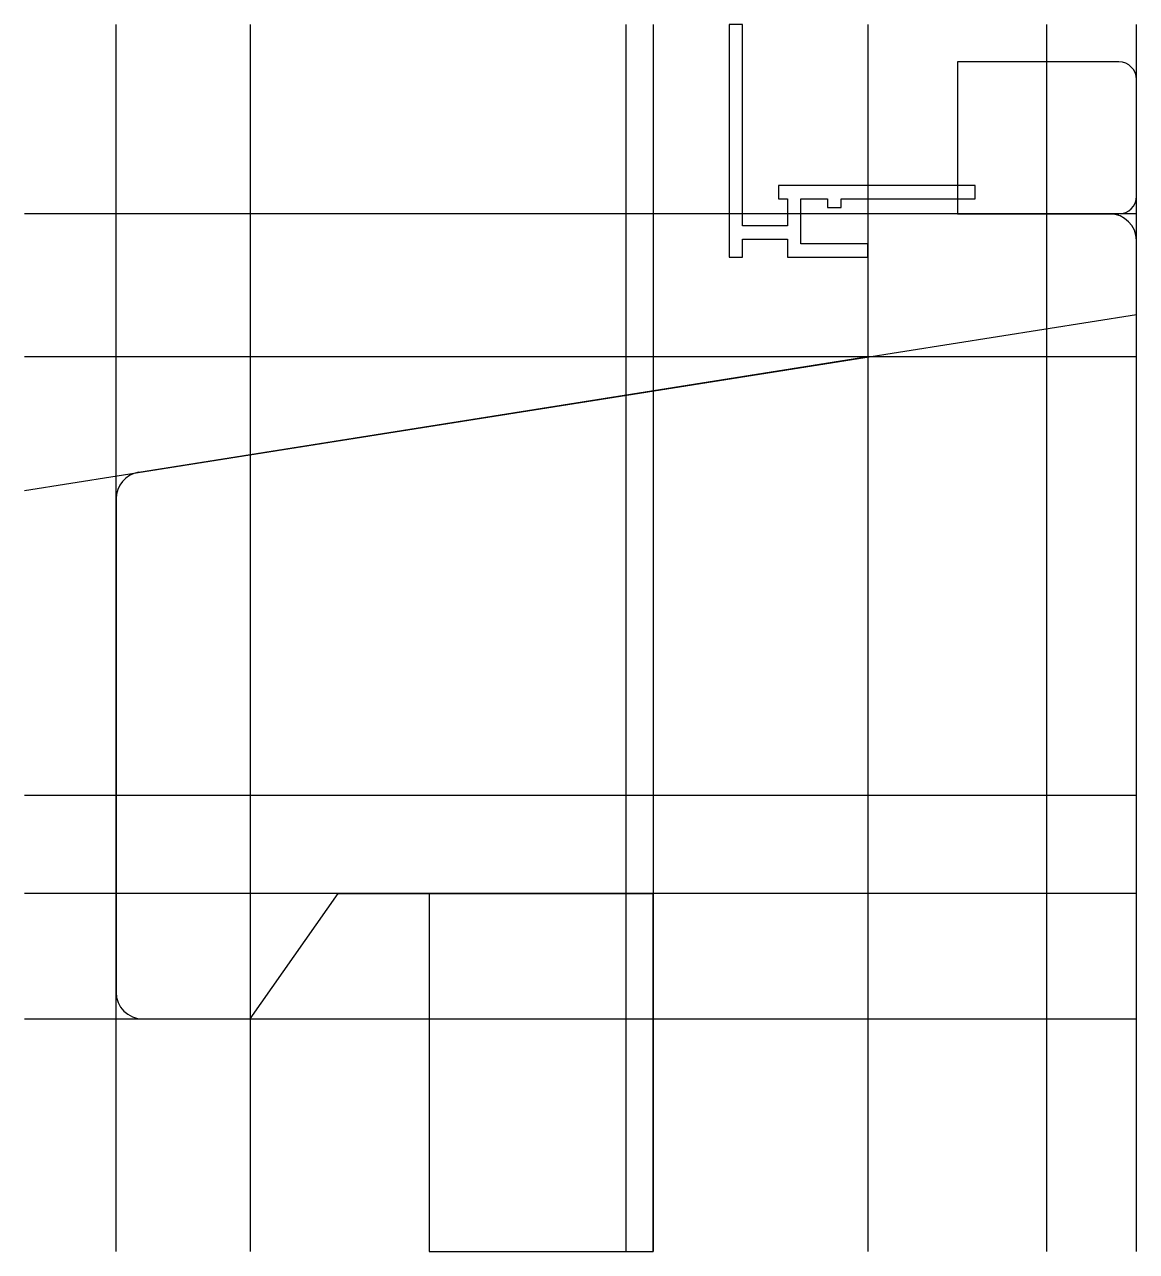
# Model space of a CAD drawing. Extents: x -10 to 114, y -26 to 111.
import ezdxf

# ---------------------------------------------------------------- set-up
doc = ezdxf.new("R2010")
doc.units = 0
doc.layers.get('0').update_dxf_attribs({"linetype": 'CONTINUOUS'})

msp = doc.modelspace()

# ---------------------------------------------------------------- linework, layer by layer
at = {"linetype": 'CONTINUOUS'}
for p, q in [((0, -26), (0, 111.16)), ((15, 111.16), (15, -26)), ((57, -26), (57, 111.16)), ((60, 111.16), (60, -26)), ((70, 111.16), (68.5, 111.16)), ((68.5, 111.16), (68.5, 85.16)), ((70, 88.66), (70, 111.16)), ((84, 111.16), (84, -26)), ((104, -26), (104, 111.16)), ((114, -26), (114, 111.16)), ((112.04, 106.98), (94, 106.98)), ((94, 106.98), (94, 90)), ((114, 91.96), (114, 105.02)), ((96, 93.16), (74, 93.16)), ((74, 93.16), (74, 91.66)), ((96, 91.66), (96, 93.16)), ((74, 91.66), (75, 91.66)), ((75, 91.66), (75, 88.66)), ((76.5, 86.66), (76.5, 91.66)), ((76.5, 91.66), (79.5, 91.66)), ((79.5, 91.66), (79.5, 90.71)), ((79.5, 90.71), (81, 90.71)), ((81, 90.71), (81, 91.66)), ((81, 91.66), (96, 91.66)), ((114, 90), (-10.22, 90)), ((111, 90), (84, 90)), ((84, 90), (84, 74)), ((94, 90), (112.04, 90)), ((75, 88.66), (70, 88.66)), ((70, 85.16), (70, 87.16)), ((70, 87.16), (75, 87.16)), ((75, 87.16), (75, 85.16)), ((84, 86.66), (76.5, 86.66)), ((84, 85.16), (84, 86.66)), ((114, 25), (114, 87)), ((68.5, 85.16), (70, 85.16)), ((75, 85.16), (84, 85.16)), ((-10.22, 59.08), (114, 78.75)), ((114, 74), (-10.22, 74)), ((84, 74), (2.53, 61.1)), ((0, 58.13), (0, 3)), ((-10.22, 25), (114, 25)), ((104, 0), (104, 25)), ((104, 25), (114, 25)), ((114, 14), (-10.22, 14)), ((15, 0), (24.8, 14)), ((24.8, 14), (60, 14)), ((60, 14), (35, 14)), ((35, 14), (35, -26)), ((60, 14), (60, 0)), ((60, -26), (60, 14)), ((-10.22, 0), (114, 0)), ((3, 0), (15, 0)), ((60, 0), (104, 0)), ((35, -26), (60, -26))]:
    msp.add_line(p, q, dxfattribs=at)
for centre, radius, start, end in [((112.04, 105.02), 1.96, 360, 90), ((112.04, 91.96), 1.96, 270, 0), ((111, 87), 3, 0, 90), ((3, 58.14), 3, 99.0133, 180.1345), ((3, 3), 3, 180, 270)]:
    msp.add_arc(centre, radius, start, end, dxfattribs=at)

doc.saveas('drawing.dxf')
